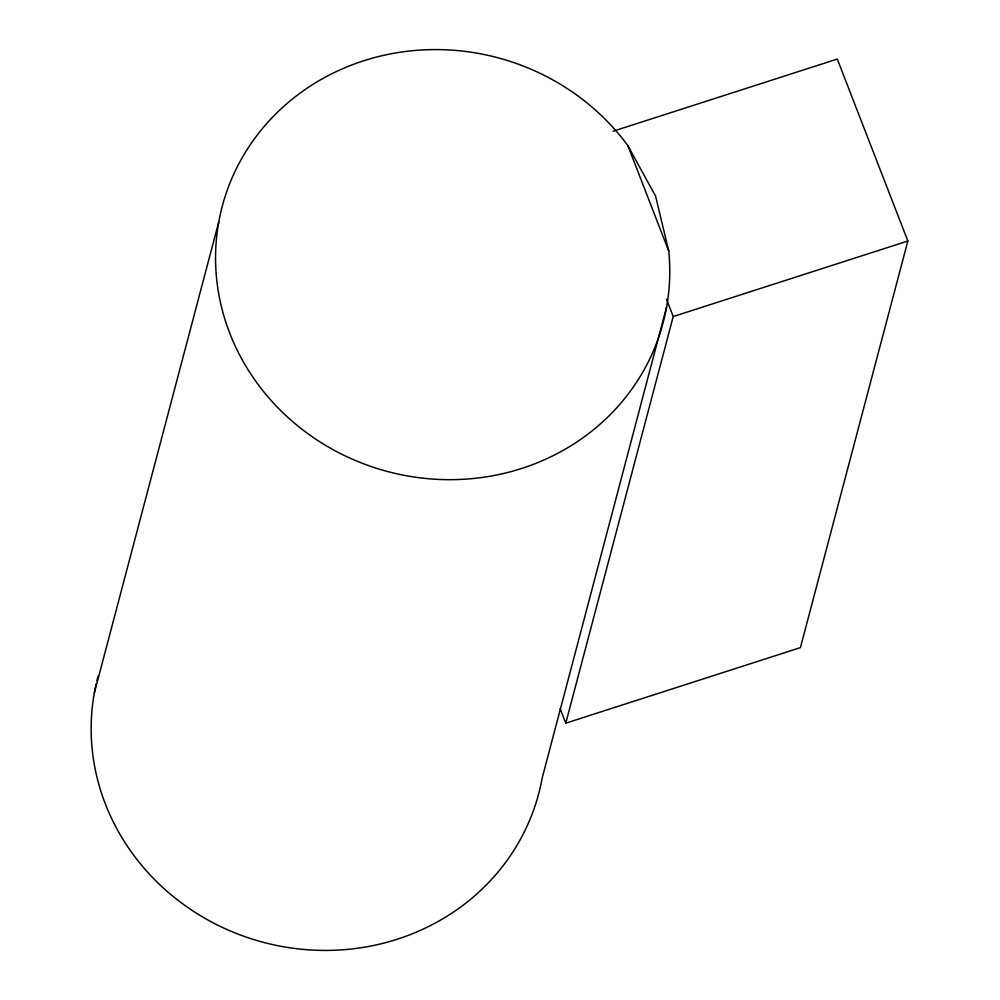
<?xml version="1.0" encoding="UTF-8"?>
<svg xmlns="http://www.w3.org/2000/svg" width="1000" height="1000" viewBox="0 0 1000 1000"><rect width="100%" height="100%" fill="white"/><g stroke="black" fill="none" stroke-linecap="round" stroke-linejoin="round"><path stroke-width="1.5" d="M94.362 692.825L218.738 222.062M666.562 307.175L542.188 777.938A228 214.112 14.8 0 1 275.413 945.2A228 214.112 14.8 0 1 96.213 683.725M613.05 131.237L837.288 59.062L907.85 241.012L800.413 647.638L565.775 723.175L673.213 316.55L666.475 299.163M673.213 316.55L907.85 241.012M627.863 145.662L655.575 196.088L668.775 251.175A228 214.112 14.8 0 1 385.262 470.9A228 214.112 14.8 0 1 255.787 136.975A228 214.112 14.8 0 1 627.863 145.662L668.775 251.175M560.163 708.688L565.775 723.175M96.938 680.7A228 214.112 14.8 0 1 98.1 676.162"/></g></svg>
